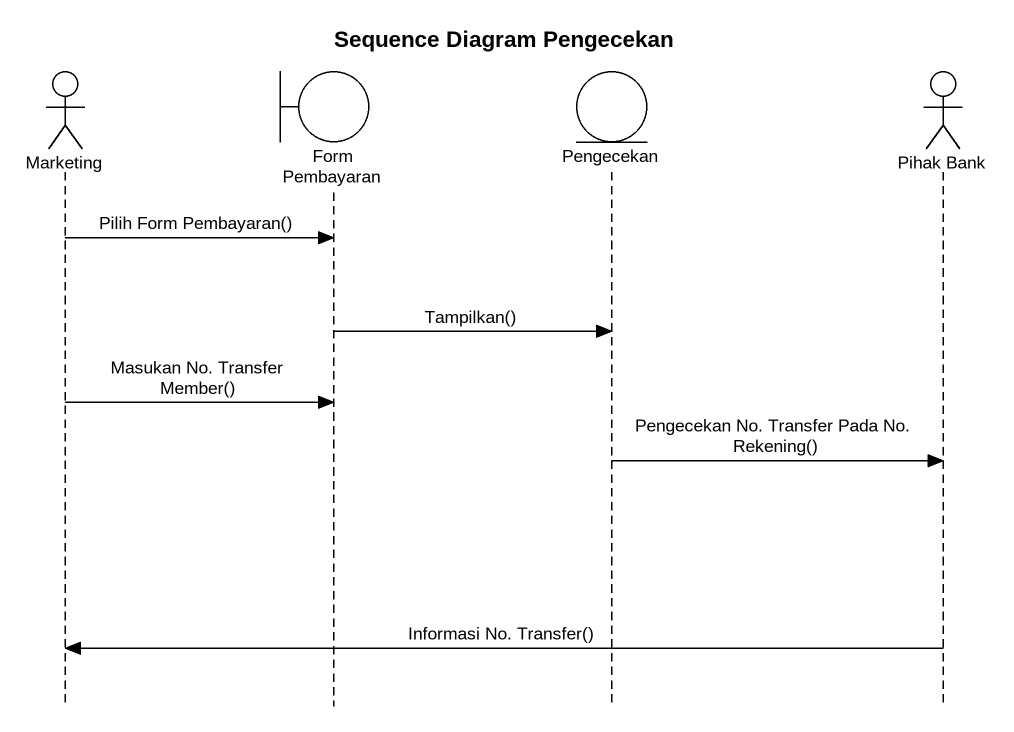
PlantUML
@startuml
title Sequence Diagram Pengecekan
hide footbox
actor Marketing
boundary "Form Pembayaran" as Form_Pembayaran
entity Pengecekan
actor "Pihak Bank" as Pihak_Bank

Marketing -> Form_Pembayaran : Pilih Form Pembayaran()
Form_Pembayaran -> Pengecekan : Tampilkan()
Marketing -> Form_Pembayaran : Masukan No. Transfer Member()
Pengecekan -> Pihak_Bank : Pengecekan No. Transfer Pada No. Rekening()
Pihak_Bank -> Marketing : Informasi No. Transfer()
@enduml
